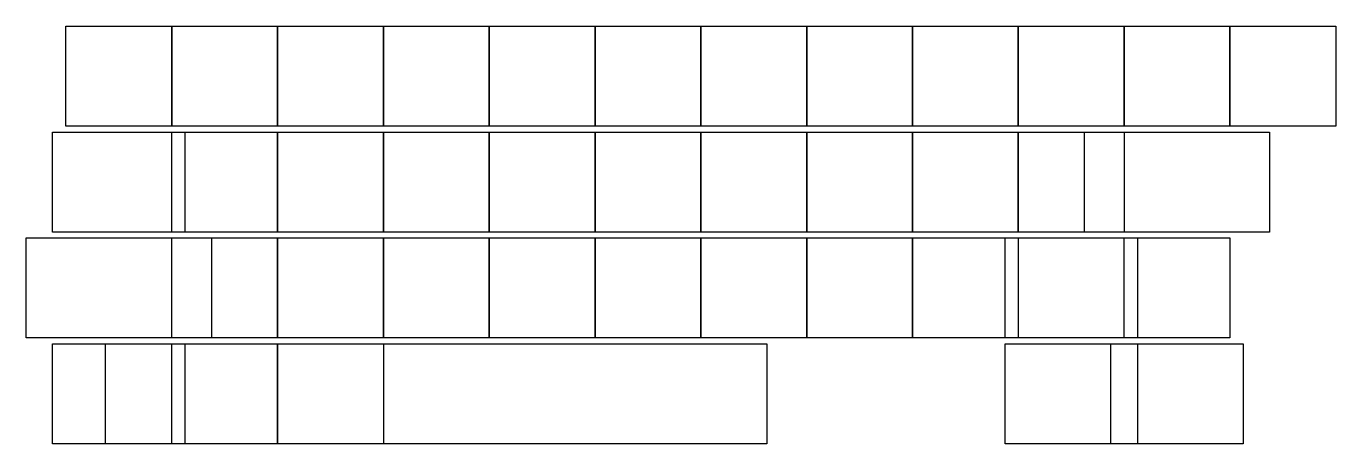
# Model space of a CAD drawing. Header units: millimetres. Extents: x -17 to 219, y -9 to 66.
import ezdxf

# ---------------------------------------------------------------- set-up
doc = ezdxf.new("R2010")
doc.units = ezdxf.units.MM

msp = doc.modelspace()

# ---------------------------------------------------------------- linework, layer by layer
for p, q in [((-9.525, 66.15), (9.525, 66.15)), ((-9.525, 48.15), (-9.525, 66.15)), ((9.525, 66.15), (9.525, 48.15)), ((9.525, 66.15), (28.575, 66.15)), ((9.525, 48.15), (9.525, 66.15)), ((28.575, 66.15), (28.575, 48.15)), ((28.575, 66.15), (47.625, 66.15)), ((28.575, 48.15), (28.575, 66.15)), ((47.625, 66.15), (47.625, 48.15)), ((47.625, 66.15), (66.675, 66.15)), ((47.625, 48.15), (47.625, 66.15)), ((66.675, 66.15), (66.675, 48.15)), ((66.675, 66.15), (85.725, 66.15)), ((66.675, 48.15), (66.675, 66.15)), ((85.725, 66.15), (85.725, 48.15)), ((85.725, 66.15), (104.775, 66.15)), ((85.725, 48.15), (85.725, 66.15)), ((104.775, 66.15), (104.775, 48.15)), ((104.775, 66.15), (123.825, 66.15)), ((104.775, 48.15), (104.775, 66.15)), ((123.825, 66.15), (123.825, 48.15)), ((123.825, 66.15), (142.875, 66.15)), ((123.825, 48.15), (123.825, 66.15)), ((142.875, 66.15), (142.875, 48.15)), ((142.875, 66.15), (161.925, 66.15)), ((142.875, 48.15), (142.875, 66.15)), ((161.925, 66.15), (161.925, 48.15)), ((161.925, 66.15), (180.975, 66.15)), ((161.925, 48.15), (161.925, 66.15)), ((180.975, 66.15), (180.975, 48.15)), ((180.975, 66.15), (200.025, 66.15)), ((180.975, 48.15), (180.975, 66.15)), ((200.025, 66.15), (200.025, 48.15)), ((200.025, 66.15), (219.075, 66.15)), ((200.025, 48.15), (200.025, 66.15)), ((219.075, 66.15), (219.075, 48.15)), ((9.525, 48.15), (-9.525, 48.15)), ((28.575, 48.15), (9.525, 48.15)), ((47.625, 48.15), (28.575, 48.15)), ((66.675, 48.15), (47.625, 48.15)), ((85.725, 48.15), (66.675, 48.15)), ((104.775, 48.15), (85.725, 48.15)), ((123.825, 48.15), (104.775, 48.15)), ((142.875, 48.15), (123.825, 48.15)), ((161.925, 48.15), (142.875, 48.15)), ((180.975, 48.15), (161.925, 48.15)), ((200.025, 48.15), (180.975, 48.15)), ((219.075, 48.15), (200.025, 48.15)), ((-11.90625, 47.1), (11.90625, 47.1)), ((-11.90625, 29.1), (-11.90625, 47.1)), ((9.525, 47.1), (28.575, 47.1)), ((9.525, 29.1), (9.525, 47.1)), ((11.90625, 47.1), (11.90625, 29.1)), ((28.575, 47.1), (28.575, 29.1)), ((28.575, 47.1), (47.625, 47.1)), ((28.575, 29.1), (28.575, 47.1)), ((47.625, 47.1), (47.625, 29.1)), ((47.625, 47.1), (66.675, 47.1)), ((47.625, 29.1), (47.625, 47.1)), ((66.675, 47.1), (66.675, 29.1)), ((66.675, 47.1), (85.725, 47.1)), ((66.675, 29.1), (66.675, 47.1)), ((85.725, 47.1), (85.725, 29.1)), ((85.725, 47.1), (104.775, 47.1)), ((85.725, 29.1), (85.725, 47.1)), ((104.775, 47.1), (104.775, 29.1)), ((104.775, 47.1), (123.825, 47.1)), ((104.775, 29.1), (104.775, 47.1)), ((123.825, 47.1), (123.825, 29.1)), ((123.825, 47.1), (142.875, 47.1)), ((123.825, 29.1), (123.825, 47.1)), ((142.875, 47.1), (142.875, 29.1)), ((142.875, 47.1), (161.925, 47.1)), ((142.875, 29.1), (142.875, 47.1)), ((161.925, 47.1), (161.925, 29.1)), ((161.925, 47.1), (180.975, 47.1)), ((161.925, 29.1), (161.925, 47.1)), ((173.83125, 47.1), (207.16875, 47.1)), ((173.83125, 29.1), (173.83125, 47.1)), ((180.975, 47.1), (180.975, 29.1)), ((207.16875, 47.1), (207.16875, 29.1)), ((11.90625, 29.1), (-11.90625, 29.1)), ((28.575, 29.1), (9.525, 29.1)), ((47.625, 29.1), (28.575, 29.1)), ((66.675, 29.1), (47.625, 29.1)), ((85.725, 29.1), (66.675, 29.1)), ((104.775, 29.1), (85.725, 29.1)), ((123.825, 29.1), (104.775, 29.1)), ((142.875, 29.1), (123.825, 29.1)), ((161.925, 29.1), (142.875, 29.1)), ((180.975, 29.1), (161.925, 29.1)), ((207.16875, 29.1), (173.83125, 29.1)), ((-16.66875, 28.05), (16.66875, 28.05)), ((-16.66875, 10.05), (-16.66875, 28.05)), ((9.525, 28.05), (28.575, 28.05)), ((9.525, 10.05), (9.525, 28.05)), ((16.66875, 28.05), (16.66875, 10.05)), ((28.575, 28.05), (28.575, 10.05)), ((28.575, 28.05), (47.625, 28.05)), ((28.575, 10.05), (28.575, 28.05)), ((47.625, 28.05), (47.625, 10.05)), ((47.625, 28.05), (66.675, 28.05)), ((47.625, 10.05), (47.625, 28.05)), ((66.675, 28.05), (66.675, 10.05)), ((66.675, 28.05), (85.725, 28.05)), ((66.675, 10.05), (66.675, 28.05)), ((85.725, 28.05), (85.725, 10.05)), ((85.725, 28.05), (104.775, 28.05)), ((85.725, 10.05), (85.725, 28.05)), ((104.775, 28.05), (104.775, 10.05)), ((104.775, 28.05), (123.825, 28.05)), ((104.775, 10.05), (104.775, 28.05)), ((123.825, 28.05), (123.825, 10.05)), ((123.825, 28.05), (142.875, 28.05)), ((123.825, 10.05), (123.825, 28.05)), ((142.875, 28.05), (142.875, 10.05)), ((142.875, 28.05), (161.925, 28.05)), ((142.875, 10.05), (142.875, 28.05)), ((159.54375, 28.05), (183.35625, 28.05)), ((159.54375, 10.05), (159.54375, 28.05)), ((161.925, 28.05), (161.925, 10.05)), ((180.975, 28.05), (200.025, 28.05)), ((180.975, 10.05), (180.975, 28.05)), ((183.35625, 28.05), (183.35625, 10.05)), ((200.025, 28.05), (200.025, 10.05)), ((16.66875, 10.05), (-16.66875, 10.05)), ((28.575, 10.05), (9.525, 10.05)), ((47.625, 10.05), (28.575, 10.05)), ((66.675, 10.05), (47.625, 10.05)), ((85.725, 10.05), (66.675, 10.05)), ((104.775, 10.05), (85.725, 10.05)), ((123.825, 10.05), (104.775, 10.05)), ((142.875, 10.05), (123.825, 10.05)), ((161.925, 10.05), (142.875, 10.05)), ((183.35625, 10.05), (159.54375, 10.05)), ((200.025, 10.05), (180.975, 10.05)), ((-11.90625, 9), (11.90625, 9)), ((-11.90625, -9), (-11.90625, 9)), ((-2.38125, 9), (116.68125, 9)), ((-2.38125, -9), (-2.38125, 9)), ((9.525, 9), (28.575, 9)), ((9.525, -9), (9.525, 9)), ((11.90625, 9), (11.90625, -9)), ((28.575, 9), (28.575, -9)), ((28.575, 9), (47.625, 9)), ((28.575, -9), (28.575, 9)), ((47.625, 9), (47.625, -9)), ((116.68125, 9), (116.68125, -9)), ((159.54375, 9), (183.35625, 9)), ((159.54375, -9), (159.54375, 9)), ((178.59375, 9), (202.40625, 9)), ((178.59375, -9), (178.59375, 9)), ((183.35625, 9), (183.35625, -9)), ((202.40625, 9), (202.40625, -9)), ((11.90625, -9), (-11.90625, -9)), ((116.68125, -9), (-2.38125, -9)), ((28.575, -9), (9.525, -9)), ((47.625, -9), (28.575, -9)), ((183.35625, -9), (159.54375, -9)), ((202.40625, -9), (178.59375, -9))]:
    msp.add_line(p, q)

doc.saveas('drawing.dxf')
